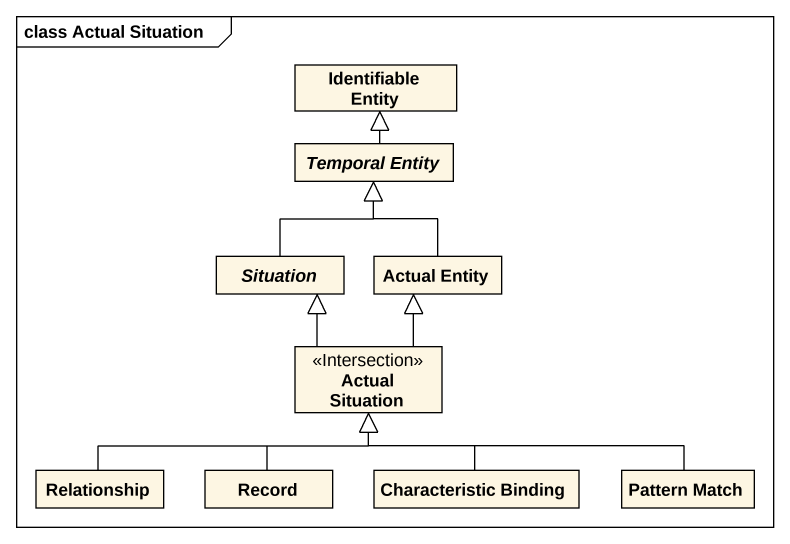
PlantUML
@startuml
mainframe class Actual Situation
hide circle
hide empty members
class "Identifiable Entity" as Identifiable_Entity
abstract class "Temporal Entity" as Temporal_Entity
abstract class Situation
class "Actual Entity" as Actual_Entity
class "Actual Situation" as Actual_Situation <<Intersection>>
class Relationship
class "Record" as Record_
class "Characteristic Binding" as Characteristic_Binding
class "Pattern Match" as Pattern_Match
Temporal_Entity -up-|> Identifiable_Entity
Situation -up-|> Temporal_Entity
Actual_Entity -up-|> Temporal_Entity
Actual_Situation -up-|> Situation
Actual_Situation -up-|> Actual_Entity
Relationship -right-|> Actual_Situation
Record_ -up-|> Actual_Situation
Characteristic_Binding -up-|> Actual_Situation
Pattern_Match -left-|> Actual_Situation
@enduml
